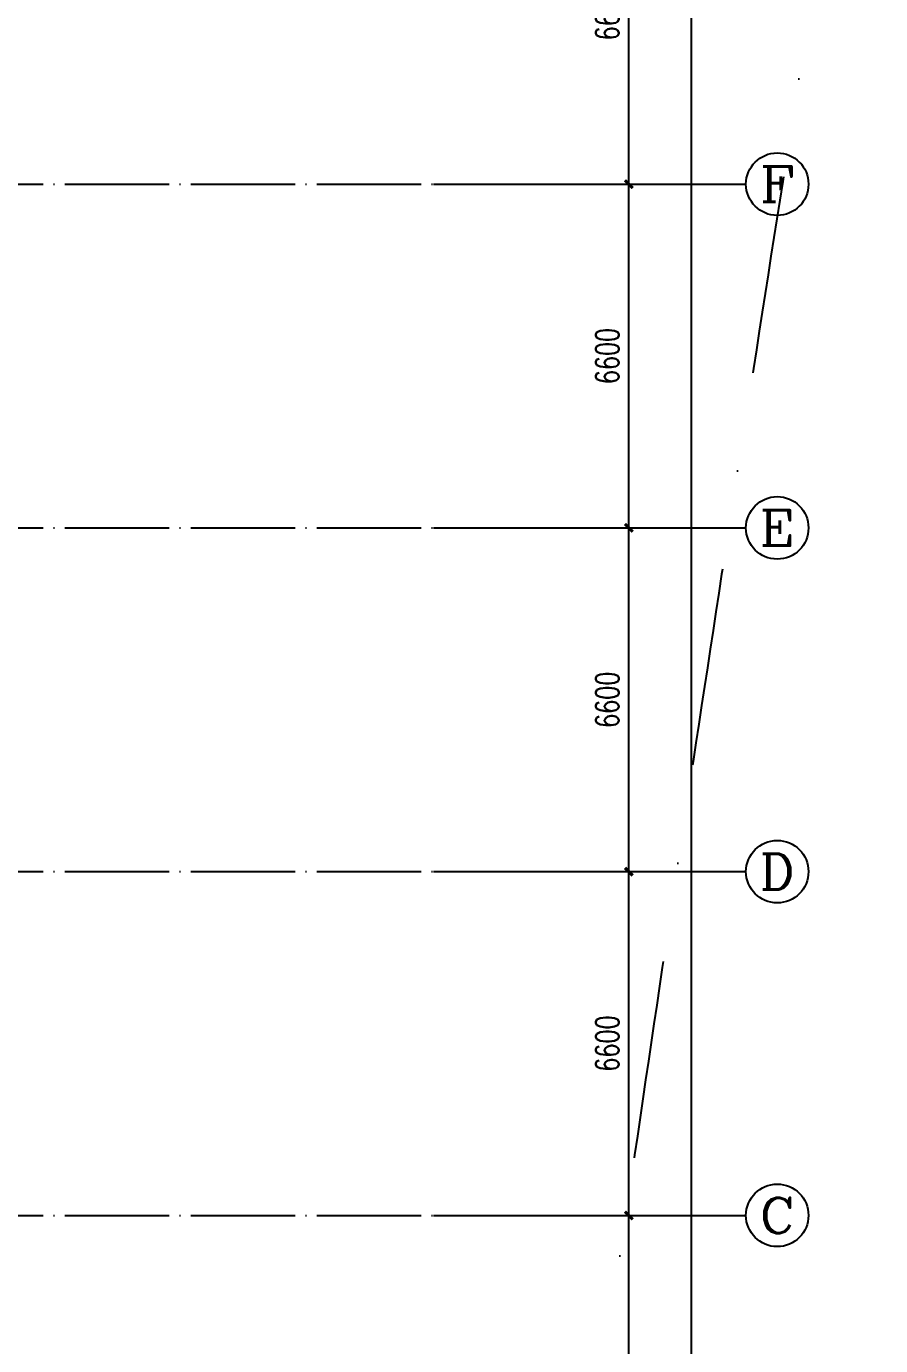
# Model space of a CAD drawing. Header units: millimetres. Extents: x 11476074 to 24729458, y -1239991 to 2813188.
# Drawn here: x 12612476 to 12628882, y 373213 to 398543 of the extents above; entities that cross this region are included whole.
import ezdxf
from ezdxf.enums import TextEntityAlignment as Align
from ezdxf.xclip import XClip

# ---------------------------------------------------------------- set-up
doc = ezdxf.new("R2010")
doc.units = ezdxf.units.MM
doc.header["$LTSCALE"] = 1000
doc.header["$XCLIPFRAME"] = 0
doc.linetypes.add('10# 轴网$0$DASHDOT', pattern=[25.4, 12.7, -6.35, 0, -6.35])
doc.linetypes.add('DOTE', pattern=[2.42, 2, -0.2, 0.02, -0.2])
doc.layers.add('10# 轴网$0$净用地范围线', color=6, linetype='Continuous', plot=False)
for name, color, linetype in [('A-AXIS', 18, 'DOTE'), ('AXIS', 3, 'Continuous'), ('AXIS_TEXT', 7, 'Continuous'), ('HZHZNEWPLOTLAYER#@$TT', 7, 'Continuous'), ('排水沟', 133, 'Continuous')]:
    doc.layers.add(name, color=color, linetype=linetype)
doc.styles.add('_TCH_AXIS', font='COMPLEX', dxfattribs={"bigfont": 'GBCBIG'})
doc.styles.add('_TCH_DIM_T3', font='SIMPLEX', dxfattribs={"width": 0.705882, "bigfont": 'GBCBIG'})
doc.styles.add('COMPLEX', font='COMPLEX')
doc.dimstyles.new('_TCH_ARCH&&150', dxfattribs={"dimtxt": 446.25, "dimasz": 150, "dimexe": 375, "dimexo": 450, "dimgap": 189.375, "dimtad": 1, "dimdec": 0, "dimzin": 0, "dimdsep": 46, "dimtxsty": '_TCH_DIM_T3', "dimblk": 'ARCHTICK', "dimcen": 0.09, "dimclrt": 7, "dimazin": 2, "dimtfac": 1, "dimtdec": 0, "dimtix": 1, "dimtmove": 2, "dimatfit": 3, "dimfxl": 0, "dimtolj": 1, "dimtzin": 0, "dimarcsym": 0})

# ---------------------------------------------------------------- blocks, each defined once
blk = doc.blocks.new('asdfafg10# 轴网')
at = {"layer": '10# 轴网$0$净用地范围线', "color": 1, "linetype": '10# 轴网$0$DASHDOT', "ltscale": 0.3}
blk.add_lwpolyline([(197886, -176884, -0.027114), (199404, 9181), (137086, -9386), (123429, 26625), (73627, 10279), (9996, 537), (0, 0), (1381, -201376), (11299, -209646), (197886, -176884)], format="xyb", close=True, dxfattribs=at)
blk = doc.blocks.new('A$C5E18228F')
at = {"layer": 'AXIS', "rotation": 350.041212667798}
blk.add_blockref('asdfafg10# 轴网', (-37620, 170992, 0), dxfattribs=at)
blk = doc.blocks.new('_AXISO')
blk.add_circle((0, 0), 0.5)
at = {"layer": 'AXIS_TEXT', "style": 'COMPLEX', "width": 1.041667}
blk.add_attdef('A', text='', height=0.56, dxfattribs=at).set_placement((-0.25, -0.28), (0.25, -0.28), align=Align.FIT)
blk = doc.blocks.new('_ArchTick')
at = {"color": 0, "linetype": 'ByBlock', "const_width": 0.4}
blk.add_lwpolyline([(-0.5, -0.5), (0.5, 0.5)], dxfattribs=at)
blk = doc.blocks.new('*D5737')
at = {"layer": 'AXIS', "color": 0, "lineweight": -2, "transparency": 16777216}
for p, q in [((12487317, 1078990), (12492192, 1078990)), ((12491817, 995990), (12491817, 1078990)), ((12487317, 995990), (12492192, 995990))]:
    blk.add_line(p, q, dxfattribs=at)
at = {"layer": 'Defpoints', "color": 0, "transparency": 16777216}
for p in [(12486867, 1078990), (12491817, 1078990), (12486867, 995990)]:
    blk.add_point(p, dxfattribs=at)
at = {"layer": 'AXIS', "color": 0, "lineweight": -2, "transparency": 16777216, "xscale": 150, "yscale": 150, "zscale": 150}
for p, rotation in [((12491817, 1078990), 90), ((12491817, 995990), 270)]:
    blk.add_blockref('_ArchTick', p, dxfattribs=dict(at, rotation=rotation))
at = {"layer": 'AXIS', "color": 7, "transparency": 16777216, "insert": (12491404, 1037490), "char_height": 446.2, "attachment_point": 5, "rotation": 90, "style": '_TCH_DIM_T3'}
blk.add_mtext('\\A1;83000', dxfattribs=at)
blk = doc.blocks.new('*D5739')
at = {"layer": 'AXIS', "color": 0, "lineweight": -2, "transparency": 16777216}
for p, q in [((12487316.81071, 1007589.75909), (12490991.81071, 1007589.75909)), ((12490616.81071, 1000989.75909), (12490616.81071, 1007589.75909)), ((12487316.81071, 1000989.75909), (12490991.81071, 1000989.75909))]:
    blk.add_line(p, q, dxfattribs=at)
at = {"layer": 'Defpoints', "color": 0, "transparency": 16777216}
for p in [(12486866.81071, 1007589.75909), (12490616.81071, 1007589.75909), (12486866.81071, 1000989.75909)]:
    blk.add_point(p, dxfattribs=at)
at = {"layer": 'AXIS', "color": 0, "lineweight": -2, "transparency": 16777216, "xscale": 150, "yscale": 150, "zscale": 150}
for p, rotation in [((12490616.81071, 1007589.75909), 90), ((12490616.81071, 1000989.75909), 270)]:
    blk.add_blockref('_ArchTick', p, dxfattribs=dict(at, rotation=rotation))
at = {"layer": 'AXIS', "color": 7, "transparency": 16777216, "insert": (12490204.31071, 1004289.75909), "char_height": 446.25, "attachment_point": 5, "rotation": 90, "style": '_TCH_DIM_T3'}
blk.add_mtext('\\A1;6600', dxfattribs=at)
blk = doc.blocks.new('*D5740')
at = {"layer": 'AXIS', "color": 0, "lineweight": -2, "transparency": 16777216}
for p, q in [((12487316.81071, 1014189.75909), (12490991.81071, 1014189.75909)), ((12490616.81071, 1007589.75909), (12490616.81071, 1014189.75909)), ((12487316.81071, 1007589.75909), (12490991.81071, 1007589.75909))]:
    blk.add_line(p, q, dxfattribs=at)
at = {"layer": 'Defpoints', "color": 0, "transparency": 16777216}
for p in [(12486866.81071, 1014189.75909), (12490616.81071, 1014189.75909), (12486866.81071, 1007589.75909)]:
    blk.add_point(p, dxfattribs=at)
at = {"layer": 'AXIS', "color": 0, "lineweight": -2, "transparency": 16777216, "xscale": 150, "yscale": 150, "zscale": 150}
for p, rotation in [((12490616.81071, 1014189.75909), 90), ((12490616.81071, 1007589.75909), 270)]:
    blk.add_blockref('_ArchTick', p, dxfattribs=dict(at, rotation=rotation))
at = {"layer": 'AXIS', "color": 7, "transparency": 16777216, "insert": (12490204.31071, 1010889.75909), "char_height": 446.25, "attachment_point": 5, "rotation": 90, "style": '_TCH_DIM_T3'}
blk.add_mtext('\\A1;6600', dxfattribs=at)
blk = doc.blocks.new('*D5741')
at = {"layer": 'AXIS', "color": 0, "lineweight": -2, "transparency": 16777216}
for p, q in [((12487316.81071, 1020789.75909), (12490991.81071, 1020789.75909)), ((12490616.81071, 1014189.75909), (12490616.81071, 1020789.75909)), ((12487316.81071, 1014189.75909), (12490991.81071, 1014189.75909))]:
    blk.add_line(p, q, dxfattribs=at)
at = {"layer": 'Defpoints', "color": 0, "transparency": 16777216}
for p in [(12486866.81071, 1020789.75909), (12490616.81071, 1020789.75909), (12486866.81071, 1014189.75909)]:
    blk.add_point(p, dxfattribs=at)
at = {"layer": 'AXIS', "color": 0, "lineweight": -2, "transparency": 16777216, "xscale": 150, "yscale": 150, "zscale": 150}
for p, rotation in [((12490616.81071, 1020789.75909), 90), ((12490616.81071, 1014189.75909), 270)]:
    blk.add_blockref('_ArchTick', p, dxfattribs=dict(at, rotation=rotation))
at = {"layer": 'AXIS', "color": 7, "transparency": 16777216, "insert": (12490204.31071, 1017489.75909), "char_height": 446.25, "attachment_point": 5, "rotation": 90, "style": '_TCH_DIM_T3'}
blk.add_mtext('\\A1;6600', dxfattribs=at)
blk = doc.blocks.new('*D5742')
at = {"layer": 'AXIS', "color": 0, "lineweight": -2, "transparency": 16777216}
for p, q in [((12487316.81071, 1027389.75909), (12490991.81071, 1027389.75909)), ((12490616.81071, 1020789.75909), (12490616.81071, 1027389.75909)), ((12487316.81071, 1020789.75909), (12490991.81071, 1020789.75909))]:
    blk.add_line(p, q, dxfattribs=at)
at = {"layer": 'Defpoints', "color": 0, "transparency": 16777216}
for p in [(12486866.81071, 1027389.75909), (12490616.81071, 1027389.75909), (12486866.81071, 1020789.75909)]:
    blk.add_point(p, dxfattribs=at)
at = {"layer": 'AXIS', "color": 0, "lineweight": -2, "transparency": 16777216, "xscale": 150, "yscale": 150, "zscale": 150}
for p, rotation in [((12490616.81071, 1027389.75909), 90), ((12490616.81071, 1020789.75909), 270)]:
    blk.add_blockref('_ArchTick', p, dxfattribs=dict(at, rotation=rotation))
at = {"layer": 'AXIS', "color": 7, "transparency": 16777216, "insert": (12490204.31071, 1024089.75909), "char_height": 446.25, "attachment_point": 5, "rotation": 90, "style": '_TCH_DIM_T3'}
blk.add_mtext('\\A1;6600', dxfattribs=at)
blk = doc.blocks.new('*D5743')
at = {"layer": 'AXIS', "color": 0, "lineweight": -2, "transparency": 16777216}
for p, q in [((12487316.81071, 1033989.75909), (12490991.81071, 1033989.75909)), ((12490616.81071, 1027389.75909), (12490616.81071, 1033989.75909)), ((12487316.81071, 1027389.75909), (12490991.81071, 1027389.75909))]:
    blk.add_line(p, q, dxfattribs=at)
at = {"layer": 'Defpoints', "color": 0, "transparency": 16777216}
for p in [(12486866.81071, 1033989.75909), (12490616.81071, 1033989.75909), (12486866.81071, 1027389.75909)]:
    blk.add_point(p, dxfattribs=at)
at = {"layer": 'AXIS', "color": 0, "lineweight": -2, "transparency": 16777216, "xscale": 150, "yscale": 150, "zscale": 150}
for p, rotation in [((12490616.81071, 1033989.75909), 90), ((12490616.81071, 1027389.75909), 270)]:
    blk.add_blockref('_ArchTick', p, dxfattribs=dict(at, rotation=rotation))
at = {"layer": 'AXIS', "color": 7, "transparency": 16777216, "insert": (12490204.31071, 1030689.75909), "char_height": 446.25, "attachment_point": 5, "rotation": 90, "style": '_TCH_DIM_T3'}
blk.add_mtext('\\A1;6600', dxfattribs=at)
blk = doc.blocks.new('qlzw')
at = {"layer": 'A-AXIS'}
for p, q in [((12416866.8, 1027389.8), (12486866.8, 1027389.8)), ((12416866.8, 1020789.8), (12486866.8, 1020789.8)), ((12416866.8, 1014189.8), (12486866.8, 1014189.8)), ((12416866.8, 1007589.8), (12486866.8, 1007589.8))]:
    blk.add_line(p, q, dxfattribs=at)
at = {"layer": 'AXIS'}
for p, q in [((12486866.8, 1027389.8), (12492866.8, 1027389.8)), ((12486866.8, 1020789.8), (12492866.8, 1020789.8)), ((12486866.8, 1014189.8), (12492866.8, 1014189.8)), ((12486866.8, 1007589.8), (12492866.8, 1007589.8))]:
    blk.add_line(p, q, dxfattribs=at)
ref = blk.add_blockref('_AXISO', (12493466.8, 1027389.8), dxfattribs=dict(at, xscale=1200, yscale=1200, zscale=1200))
ref.add_attrib('A', 'F', dxfattribs={"layer": 'AXIS_TEXT', "height": 678.8, "style": '_TCH_AXIS', "width": 1.3125}).set_placement((12493127.4, 1027050.3), (12493806.2, 1027050.3), align=Align.FIT)
ref = blk.add_blockref('_AXISO', (12493466.8, 1020789.8), dxfattribs=dict(at, xscale=1200, yscale=1200, zscale=1200))
ref.add_attrib('A', 'E', dxfattribs={"layer": 'AXIS_TEXT', "height": 678.8, "style": '_TCH_AXIS', "width": 1.3125}).set_placement((12493127.4, 1020450.3), (12493806.2, 1020450.3), align=Align.FIT)
ref = blk.add_blockref('_AXISO', (12493466.8, 1014189.8), dxfattribs=dict(at, xscale=1200, yscale=1200, zscale=1200))
ref.add_attrib('A', 'D', dxfattribs={"layer": 'AXIS_TEXT', "height": 678.8, "style": '_TCH_AXIS', "width": 1.235294}).set_placement((12493127.4, 1013850.3), (12493806.2, 1013850.3), align=Align.FIT)
ref = blk.add_blockref('_AXISO', (12493466.8, 1007589.8), dxfattribs=dict(at, xscale=1200, yscale=1200, zscale=1200))
ref.add_attrib('A', 'C', dxfattribs={"layer": 'AXIS_TEXT', "height": 678.8, "style": '_TCH_AXIS', "width": 1.4}).set_placement((12493127.4, 1007250.3), (12493806.2, 1007250.3), align=Align.FIT)
for p1, p2, distance, picture, middle in [((12486866.8, 995989.8), (12486866.8, 1078989.8), -4950, '*D5737', (12491404.3, 1037489.8)), ((12486866.8, 1027389.8), (12486866.8, 1033989.8), -3750, '*D5743', (12490204.3, 1030689.8)), ((12486866.8, 1020789.8), (12486866.8, 1027389.8), -3750, '*D5742', (12490204.3, 1024089.8)), ((12486866.8, 1014189.8), (12486866.8, 1020789.8), -3750, '*D5741', (12490204.3, 1017489.8)), ((12486866.8, 1007589.8), (12486866.8, 1014189.8), -3750, '*D5740', (12490204.3, 1010889.8)), ((12486866.8, 1000989.8), (12486866.8, 1007589.8), -3750, '*D5739', (12490204.3, 1004289.8))]:
    dim = blk.add_aligned_dim(p1=p1, p2=p2, distance=distance, dimstyle='_TCH_ARCH&&150', dxfattribs=at)
    dim.commit()
    dim.dimension.update_dxf_attribs({"geometry": picture, "text_midpoint": middle})

msp = doc.modelspace()

# ---------------------------------------------------------------- block references
at = {"layer": 'HZHZNEWPLOTLAYER#@$TT'}
ref = msp.add_blockref('A$C5E18228F', (12493302.3, 384062.8, 0), dxfattribs=at)
XClip(ref).set_block_clipping_path([(10939.229282489, -45170.7585890851), (144289.2292804997, 76479.2414109154)])
at = {"layer": '排水沟'}
msp.add_blockref('qlzw', (133430, -631876.5), dxfattribs=at)

doc.saveas('drawing.dxf')
